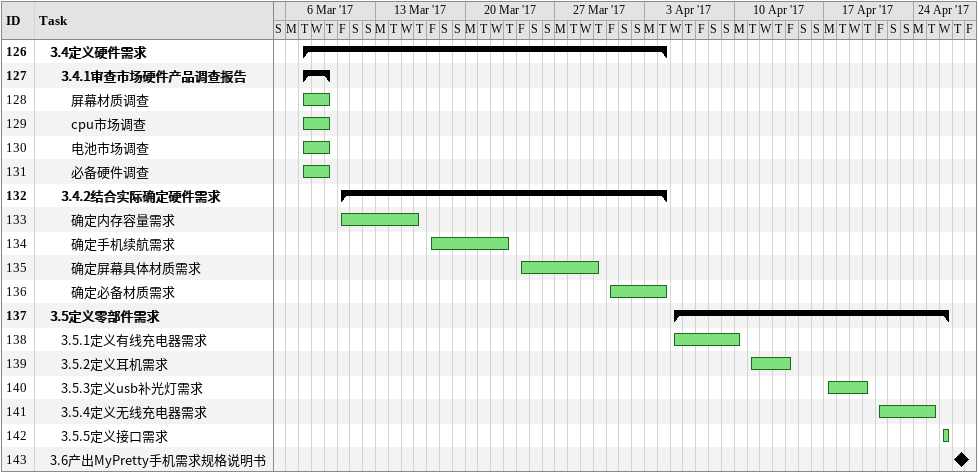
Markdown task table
| ID | Level | Task | Start | Finish |
|---|---|---|---|---|
| 126 | 2 | **3.4定义硬件需求** | 2017-03-07 | 2017-04-04 |
| 127 | 3 | **3.4.1审查市场硬件产品调查报告** | 2017-03-07 | 2017-03-09 |
| 128 | 4 | 屏幕材质调查 | 2017-03-07 | 2017-03-09 |
| 129 | 4 | cpu市场调查 | 2017-03-07 | 2017-03-09 |
| 130 | 4 | 电池市场调查 | 2017-03-07 | 2017-03-09 |
| 131 | 4 | 必备硬件调查 | 2017-03-07 | 2017-03-09 |
| 132 | 3 | **3.4.2结合实际确定硬件需求** | 2017-03-10 | 2017-04-04 |
| 133 | 4 | 确定内存容量需求 | 2017-03-10 | 2017-03-16 |
| 134 | 4 | 确定手机续航需求 | 2017-03-17 | 2017-03-23 |
| 135 | 4 | 确定屏幕具体材质需求 | 2017-03-24 | 2017-03-30 |
| 136 | 4 | 确定必备材质需求 | 2017-03-31 | 2017-04-04 |
| 137 | 2 | **3.5定义零部件需求** | 2017-04-05 | 2017-04-26 |
| 138 | 3 | 3.5.1定义有线充电器需求 | 2017-04-05 | 2017-04-10 |
| 139 | 3 | 3.5.2定义耳机需求 | 2017-04-11 | 2017-04-14 |
| 140 | 3 | 3.5.3定义usb补光灯需求 | 2017-04-17 | 2017-04-20 |
| 141 | 3 | 3.5.4定义无线充电器需求 | 2017-04-21 | 2017-04-25 |
| 142 | 3 | 3.5.5定义接口需求 | 2017-04-26 | 2017-04-26 |
| 143 | 2 | 3.6产出MyPretty手机需求规格说明书 (milestone) | 2017-04-27 | 2017-04-27 |
